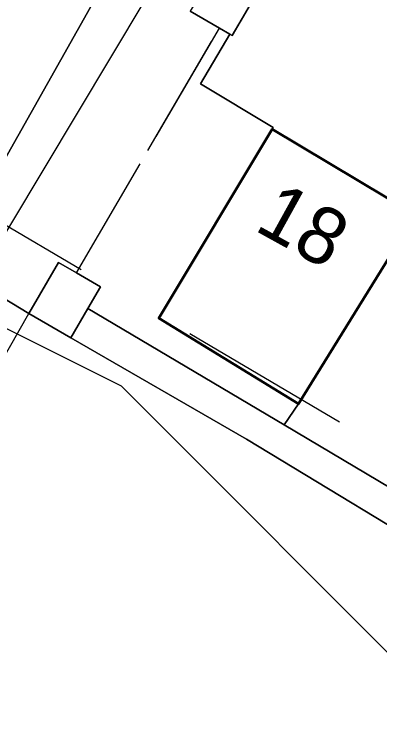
# Model space of a CAD drawing. Header units: metres. Extents: x 0 to 105485, y 0 to 425721.
# Drawn here: x 104945.81 to 104951.6, y 425437.21 to 425448.38 of the extents above; entities that cross this region are included whole.
import ezdxf
from ezdxf.enums import TextEntityAlignment as Align

# ---------------------------------------------------------------- set-up
doc = ezdxf.new("R2010")
doc.units = ezdxf.units.M
doc.header["$MEASUREMENT"] = 0
doc.linetypes.add('IE-TERREINAFSCHEIDING_KUNSTMATIG-SO', pattern=[11, 4, -1, 4, -2])
doc.linetypes.add('KG-PERCEEL-SO', pattern=[19, 5.5, -4, 5.5, -4])
for name, color, linetype, lineweight in [('B-XX-GK-KADEMUUR-G', 150, 'Continuous', 18), ('B-XX-IE-TERREINAFSCHEIDING_KUNSTMATIG_HEKWERK-G', 20, 'IE-TERREINAFSCHEIDING_KUNSTMATIG-SO', 18), ('B-XX-IE-TERREINAFSCHEIDING_KUNSTMATIG_MUUR-G', 90, 'IE-TERREINAFSCHEIDING_KUNSTMATIG-SO', 18), ('B-XX-KG-GRENS_PERCEEL-G', 150, 'KG-PERCEEL-SO', 18), ('B-XX-KW-KUNSTWERK_DEK-G', 170, 'Continuous', 18), ('B-XX-OG-BEBOUWING-G', 7, 'Continuous', 35), ('B-XX-OG-BEBOUWING_HUISNUMMER-T', 7, 'Continuous', 18), ('B-XX-OG-GRENS-G', 7, 'Continuous', 18), ('B-XX-OG-WATER_HAVEN-G', 170, 'Continuous', 18), ('B-XX-VH-GESLOTENVERHARDING-G', 10, 'Continuous', 18), ('B-XX-VH-OPENVERHARDING-G', 90, 'Continuous', 18)]:
    doc.layers.add(name, color=color, linetype=linetype, lineweight=lineweight)

msp = doc.modelspace()

# ---------------------------------------------------------------- linework, layer by layer
at = {"layer": 'B-XX-GK-KADEMUUR-G', "ltscale": 0.5}
for points in [[(104956.934, 425441.81), (104959.745, 425443.35), (104960.744, 425443.897), (104963.145, 425445.229), (104965.365, 425446.497), (104965.242, 425446.705), (104965.095, 425446.952), (104959.798, 425444), (104957.212, 425442.605), (104953.967, 425440.854), (104952.842, 425440.247), (104951.765, 425440.885), (104950.086, 425441.88), (104946.975, 425443.723), (104946.704, 425443.257), (104949.488, 425441.653), (104953.007, 425439.521), (104953.409, 425439.769), (104953.381, 425439.865)], [(104946.975, 425443.723), (104947.174, 425444.064), (104946.793, 425444.286), (104946.512, 425444.45), (104946.042, 425443.642), (104946.704, 425443.257)]]:
    msp.add_lwpolyline(points, close=True, dxfattribs=at)
at = {"layer": 'B-XX-IE-TERREINAFSCHEIDING_KUNSTMATIG_HEKWERK-G', "ltscale": 0.5, "flags": 128}
msp.add_lwpolyline([(104946.793, 425444.286), (104949.057, 425448.158)], dxfattribs=at)
at = {"layer": 'B-XX-IE-TERREINAFSCHEIDING_KUNSTMATIG_HEKWERK-G', "color": 0, "ltscale": 0.5, "true_color": 0x8c7868}
msp.add_polyline3d([(104946.793, 425444.286, 3.873), (104947.925, 425446.222, 3.829), (104949.057, 425448.158, 3.84)], dxfattribs=at)
at = {"layer": 'B-XX-IE-TERREINAFSCHEIDING_KUNSTMATIG_MUUR-G', "ltscale": 0.5}
msp.add_lwpolyline([(104949.698, 425448.866), (104949.068, 425449.234), (104948.597, 425448.426), (104949.057, 425448.158), (104949.221, 425448.063), (104949.259, 425448.041), (104949.729, 425448.848)], close=True, dxfattribs=at)
at = {"layer": 'B-XX-KG-GRENS_PERCEEL-G', "ltscale": 0.5, "flags": 128}
msp.add_lwpolyline([(104936.313, 425450.556), (104953.082, 425440.68), (104982.477, 425457.402)], dxfattribs=at)
at = {"layer": 'B-XX-KW-KUNSTWERK_DEK-G', "ltscale": 0.5}
msp.add_lwpolyline([(104939.785, 425432.99), (104943.514, 425439.216), (104946.042, 425443.642), (104945.204, 425444.142), (104947.881, 425448.599), (104947.275, 425448.956), (104942.934, 425451.513), (104942.437, 425451.805), (104939.79, 425447.408), (104939.165, 425447.817), (104933.841, 425438.964), (104930.926, 425434.03)], dxfattribs=at)
at = {"layer": 'B-XX-OG-BEBOUWING-G', "ltscale": 0.5}
msp.add_lwpolyline([(104949.892, 425446.56), (104948.097, 425443.568), (104950.311, 425442.215), (104952.165, 425445.207)], close=True, dxfattribs=at)
at = {"layer": 'B-XX-OG-GRENS-G'}
msp.add_polyline3d([(104912.5, 425472.5, 1.455), (104917.5, 425462.5, 0.595), (104922.5, 425457.5, 1.362), (104927.5, 425452.5, 1.308), (104937.5, 425447.5, 3.443), (104947.5, 425442.5, 2.051), (104952.5, 425437.5, 3.851), (104957.5, 425442.5, 1.263), (104967.5, 425447.5, 2.407), (104972.5, 425447.5, 1.286), (104982.5, 425452.5, 0.832), (104992.5, 425457.5, 0.593), (104997.5, 425462.5, 1.441), (105007.5, 425467.5, 0.823), (105017.5, 425472.5, 0.678), (105022.5, 425477.5, 1.633), (105032.5, 425482.5, 1.235), (105042.5, 425487.5, 1.664)], dxfattribs=at)
at = {"layer": 'B-XX-OG-WATER_HAVEN-G', "ltscale": 0.5}
msp.add_lwpolyline([(104963.113, 425443.168), (104961.67, 425442.328), (104960.846, 425443.794), (104960.744, 425443.897), (104959.745, 425443.35), (104956.934, 425441.81), (104953.381, 425439.865), (104953.409, 425439.769), (104953.007, 425439.521), (104949.488, 425441.653), (104946.704, 425443.257), (104946.042, 425443.642), (104939.165, 425447.817), (104938.519, 425448.193), (104938.454, 425448.172), (104928.246, 425453.992), (104928.006, 425454.354), (104927.799, 425454.667), (104917.198, 425470.675), (104917.05, 425470.899), (104913.774, 425475.847)], dxfattribs=at)
at = {"layer": 'B-XX-VH-GESLOTENVERHARDING-G', "ltscale": 0.5}
for points in [[(104947.275, 425448.956), (104942.934, 425451.513), (104934.367, 425436.982), (104928.661, 425427.249), (104928.681, 425427.237), (104929.171, 425426.947), (104929.213, 425426.922), (104932.395, 425425.035), (104932.926, 425424.721), (104933.003, 425424.675), (104938.715, 425434.36), (104945.608, 425445.992)], [(104933.003, 425424.675), (104933.057, 425424.643), (104934.318, 425423.896), (104934.403, 425423.845), (104934.696, 425424.328), (104939.785, 425432.99), (104943.514, 425439.216), (104946.042, 425443.642), (104945.204, 425444.142), (104947.881, 425448.599), (104947.275, 425448.956), (104945.608, 425445.992), (104938.715, 425434.36)]]:
    msp.add_lwpolyline(points, close=True, dxfattribs=at)
at = {"layer": 'B-XX-VH-OPENVERHARDING-G', "ltscale": 0.5}
for points in [[(104949.729, 425448.848), (104949.259, 425448.041), (104949.221, 425448.063), (104948.756, 425447.277), (104949.908, 425446.586), (104949.892, 425446.56), (104952.165, 425445.207), (104950.311, 425442.215), (104950.086, 425441.88), (104951.765, 425440.885), (104953.402, 425441.876), (104953.967, 425440.854), (104957.212, 425442.605), (104959.798, 425444), (104958.506, 425446.299), (104958.073, 425447.068), (104957.34, 425448.364), (104957.315, 425448.408)], [(104939.165, 425447.817), (104946.042, 425443.642), (104946.512, 425444.45), (104946.793, 425444.286), (104947.174, 425444.064), (104946.975, 425443.723), (104950.086, 425441.88), (104950.311, 425442.215), (104948.097, 425443.568), (104949.892, 425446.56), (104949.908, 425446.586), (104948.756, 425447.277), (104949.221, 425448.063), (104949.057, 425448.158), (104948.597, 425448.426)]]:
    msp.add_lwpolyline(points, dxfattribs=at)

# ---------------------------------------------------------------- texts
at = {"layer": 'B-XX-OG-BEBOUWING_HUISNUMMER-T'}
msp.add_text('18', height=0.9, rotation=331.1, dxfattribs=at).set_placement((104950.392, 425445.043), align=Align.MIDDLE_CENTER)

doc.saveas('drawing.dxf')
